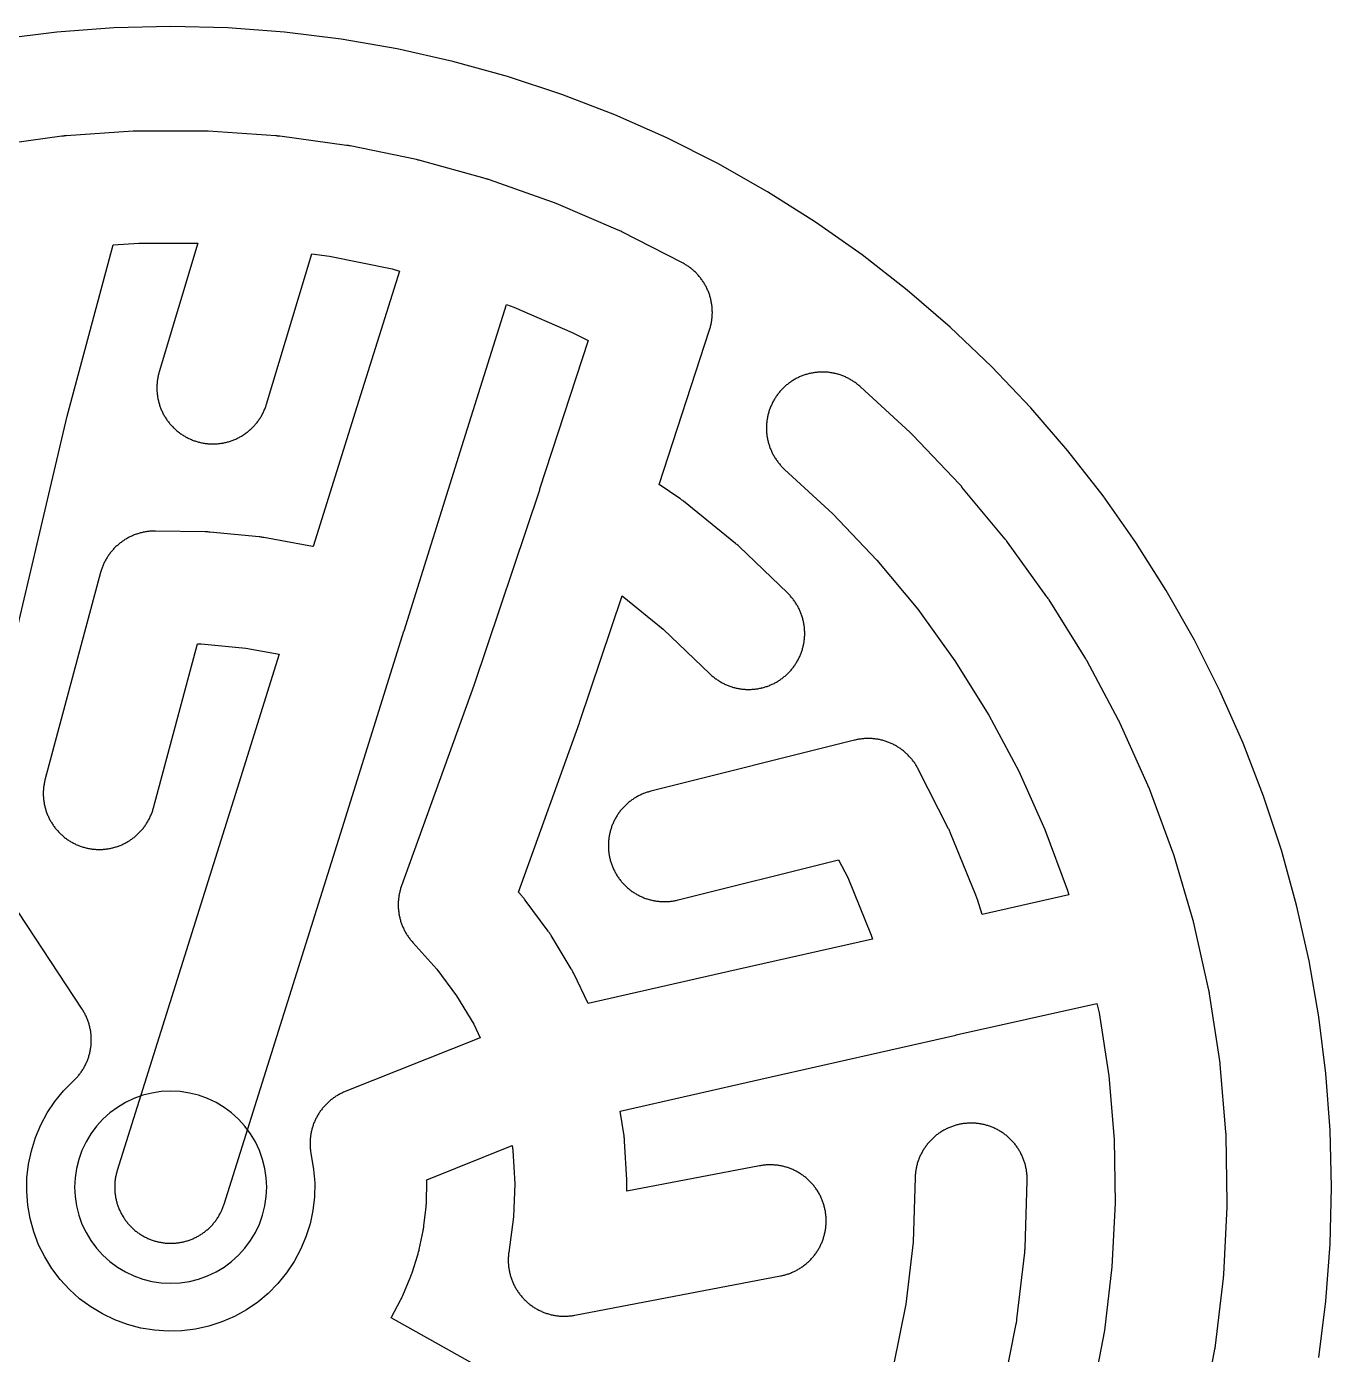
# Model space of a CAD drawing. Header units: millimetres. Extents: x -145 to 145, y -145 to 145.
# Drawn here: x -18 to 145, y -20.9 to 145 of the extents above; entities that cross this region are included whole.
import ezdxf

# ---------------------------------------------------------------- set-up
doc = ezdxf.new("R2010")
doc.units = ezdxf.units.MM
doc.layers.add('BOUNDARY', color=3, linetype='CONTINUOUS')
doc.layers.add('CORRIDORS', color=1, linetype='CONTINUOUS')

msp = doc.modelspace()

# ---------------------------------------------------------------- linework, layer by layer
at = {"layer": 'BOUNDARY'}
msp.add_lwpolyline([(143.431, -21.276), (144.302, -14.212), (144.825, -7.115), (145, 0), (144.825, 7.115), (144.302, 14.212), (143.431, 21.276), (142.214, 28.288), (140.655, 35.232), (138.756, 42.091), (136.524, 48.849), (133.963, 55.489), (131.078, 61.995), (127.879, 68.353), (124.371, 74.545), (120.563, 80.558), (116.465, 86.376), (112.087, 91.987), (107.438, 97.376), (102.53, 102.53), (97.376, 107.438), (91.987, 112.087), (86.376, 116.465), (80.558, 120.563), (74.545, 124.371), (68.353, 127.879), (61.995, 131.078), (55.489, 133.963), (48.849, 136.524), (42.091, 138.756), (35.232, 140.655), (28.288, 142.214), (21.276, 143.431), (14.212, 144.302), (7.115, 144.825), (0, 145), (-7.115, 144.825), (-14.212, 144.302), (-21.276, 143.431)], dxfattribs=at)
msp.add_lwpolyline([(12, 0), (11.942, 1.176), (11.769, 2.341), (11.483, 3.483), (11.087, 4.592), (10.583, 5.657), (9.978, 6.667), (9.276, 7.613), (8.485, 8.485), (7.613, 9.276), (6.667, 9.978), (5.657, 10.583), (4.592, 11.087), (3.483, 11.483), (2.341, 11.769), (1.176, 11.942), (0, 12), (-1.176, 11.942), (-2.341, 11.769), (-3.483, 11.483), (-4.592, 11.087), (-5.657, 10.583), (-6.667, 9.978), (-7.613, 9.276), (-8.485, 8.485), (-9.276, 7.613), (-9.978, 6.667), (-10.583, 5.657), (-11.087, 4.592), (-11.483, 3.483), (-11.769, 2.341), (-11.942, 1.176), (-12, 0), (-11.942, -1.176), (-11.769, -2.341), (-11.483, -3.483), (-11.087, -4.592), (-10.583, -5.657), (-9.978, -6.667), (-9.276, -7.613), (-8.485, -8.485), (-7.613, -9.276), (-6.667, -9.978), (-5.657, -10.583), (-4.592, -11.087), (-3.483, -11.483), (-2.341, -11.769), (-1.176, -11.942), (0, -12), (1.176, -11.942), (2.341, -11.769), (3.483, -11.483), (4.592, -11.087), (5.657, -10.583), (6.667, -9.978), (7.613, -9.276), (8.485, -8.485), (9.276, -7.613), (9.978, -6.667), (10.583, -5.657), (11.087, -4.592), (11.483, -3.483), (11.769, -2.341), (11.942, -1.176)], close=True, dxfattribs=at)
at = {"layer": 'CORRIDORS'}
for points in [[(128.879, -28.52), (130.439, -20.223), (130.46, -20.107), (130.479, -19.99), (130.496, -19.873), (130.511, -19.756), (131.507, -11.371), (131.52, -11.253), (131.531, -11.135), (131.54, -11.017), (131.547, -10.899), (131.974, -2.466), (131.979, -2.348), (131.982, -2.229), (131.983, -2.111), (131.982, -1.993), (131.839, 6.449), (131.836, 6.567), (131.831, 6.685), (131.824, 6.803), (131.815, 6.92), (131.103, 15.333), (131.092, 15.451), (131.079, 15.569), (131.064, 15.686), (131.047, 15.803), (129.768, 24.149), (129.749, 24.266), (129.728, 24.383), (129.706, 24.499), (129.681, 24.614), (127.852, 32.809), (127.839, 32.869), (127.812, 32.985), (127.787, 33.085), (127.768, 33.156), (127.752, 33.214), (127.724, 33.311), (125.334, 41.41), (125.299, 41.523), (125.263, 41.636), (125.225, 41.748), (125.185, 41.859), (122.254, 49.777), (122.212, 49.888), (122.168, 49.998), (122.122, 50.107), (122.075, 50.214), (118.616, 57.917), (118.566, 58.025), (118.515, 58.132), (118.462, 58.237), (118.406, 58.344), (114.433, 65.793), (114.377, 65.897), (114.319, 66), (114.258, 66.102), (114.197, 66.202), (109.73, 73.367), (109.667, 73.467), (109.602, 73.566), (109.535, 73.664), (109.466, 73.76), (104.526, 80.606), (104.456, 80.701), (104.385, 80.796), (104.312, 80.889), (104.237, 80.98), (98.845, 87.478), (98.769, 87.568), (98.691, 87.658), (98.611, 87.745), (98.531, 87.831), (92.712, 93.951), (92.63, 94.036), (92.546, 94.12), (92.461, 94.202), (92.374, 94.283), (86.155, 99.995), (86.067, 100.075), (85.978, 100.153), (85.888, 100.229), (85.796, 100.304), (85.703, 100.377), (85.609, 100.448), (85.513, 100.518), (85.417, 100.587), (85.319, 100.653), (85.22, 100.719), (85.12, 100.782), (85.02, 100.844), (84.918, 100.904), (84.815, 100.962), (84.711, 101.018), (84.606, 101.073), (84.5, 101.126), (84.393, 101.177), (84.286, 101.227), (84.177, 101.274), (84.068, 101.32), (83.958, 101.364), (83.848, 101.406), (83.736, 101.446), (83.624, 101.484), (83.512, 101.52), (83.398, 101.555), (83.285, 101.587), (83.17, 101.618), (83.056, 101.646), (82.94, 101.673), (82.825, 101.698), (82.708, 101.72), (82.592, 101.741), (82.475, 101.76), (82.358, 101.777), (82.241, 101.792), (82.123, 101.805), (82.005, 101.815), (81.887, 101.824), (81.769, 101.831), (81.651, 101.836), (81.533, 101.839), (81.414, 101.84), (81.296, 101.839), (81.178, 101.836), (81.06, 101.831), (80.941, 101.824), (80.823, 101.815), (80.706, 101.803), (80.588, 101.79), (80.471, 101.775), (80.354, 101.758), (80.237, 101.739), (80.12, 101.718), (80.004, 101.695), (79.889, 101.67), (79.773, 101.644), (79.659, 101.615), (79.544, 101.584), (79.431, 101.551), (79.318, 101.517), (79.205, 101.48), (79.093, 101.442), (78.982, 101.402), (78.871, 101.359), (78.761, 101.315), (78.652, 101.27), (78.544, 101.222), (78.437, 101.172), (78.33, 101.121), (78.224, 101.068), (78.119, 101.013), (78.016, 100.956), (77.913, 100.898), (77.811, 100.838), (77.71, 100.776), (77.61, 100.712), (77.511, 100.647), (77.414, 100.58), (77.317, 100.512), (77.222, 100.442), (77.128, 100.37), (77.035, 100.296), (76.944, 100.222), (76.853, 100.145), (76.764, 100.067), (76.677, 99.988), (76.59, 99.907), (76.505, 99.824), (76.422, 99.741), (76.34, 99.656), (76.259, 99.569), (76.18, 99.481), (76.102, 99.392), (76.026, 99.301), (75.951, 99.209), (75.878, 99.116), (75.807, 99.022), (75.737, 98.927), (75.668, 98.83), (75.602, 98.732), (75.537, 98.633), (75.474, 98.533), (75.412, 98.432), (75.352, 98.33), (75.294, 98.227), (75.238, 98.123), (75.183, 98.018), (75.13, 97.912), (75.079, 97.806), (75.03, 97.698), (74.983, 97.59), (74.937, 97.48), (74.893, 97.37), (74.852, 97.26), (74.812, 97.148), (74.773, 97.036), (74.737, 96.924), (74.703, 96.81), (74.671, 96.697), (74.64, 96.582), (74.612, 96.467), (74.585, 96.352), (74.561, 96.236), (74.538, 96.12), (74.517, 96.004), (74.499, 95.887), (74.482, 95.77), (74.467, 95.652), (74.455, 95.535), (74.444, 95.417), (74.435, 95.299), (74.428, 95.181), (74.424, 95.063), (74.421, 94.944), (74.42, 94.826), (74.421, 94.708), (74.424, 94.589), (74.43, 94.471), (74.437, 94.353), (74.446, 94.235), (74.457, 94.117), (74.471, 94), (74.486, 93.882), (74.503, 93.765), (74.522, 93.649), (74.543, 93.532), (74.566, 93.416), (74.591, 93.3), (74.618, 93.185), (74.647, 93.071), (74.678, 92.956), (74.711, 92.843), (74.746, 92.73), (74.782, 92.617), (74.821, 92.505), (74.861, 92.394), (74.904, 92.283), (74.948, 92.174), (74.994, 92.065), (75.042, 91.956), (75.091, 91.849), (75.143, 91.742), (75.196, 91.637), (75.251, 91.532), (75.308, 91.428), (75.366, 91.325), (75.488, 91.123), (75.552, 91.023), (75.618, 90.924), (75.685, 90.827), (75.753, 90.731), (75.823, 90.635), (75.895, 90.541), (75.969, 90.449), (76.044, 90.357), (76.12, 90.267), (76.198, 90.178), (76.278, 90.09), (76.359, 90.004), (76.441, 89.919), (76.525, 89.836), (76.611, 89.754), (76.685, 89.685), (82.728, 84.135), (88.219, 78.359), (93.316, 72.217), (97.974, 65.761), (102.193, 58.994), (105.939, 51.973), (109.207, 44.693), (111.977, 37.209), (112.179, 36.522), (101.356, 34.092), (100.78, 35.933), (100.743, 36.045), (100.705, 36.157), (100.665, 36.269), (100.623, 36.379), (100.581, 36.484), (97.42, 44.239), (97.375, 44.348), (97.327, 44.457), (97.278, 44.564), (97.227, 44.671), (97.177, 44.772), (93.379, 52.235), (93.324, 52.34), (93.268, 52.444), (93.21, 52.547), (93.15, 52.649), (93.088, 52.75), (93.025, 52.85), (92.96, 52.949), (92.894, 53.047), (92.825, 53.144), (92.756, 53.239), (92.684, 53.333), (92.611, 53.427), (92.537, 53.518), (92.46, 53.609), (92.383, 53.698), (92.304, 53.786), (92.223, 53.873), (92.141, 53.958), (92.057, 54.042), (91.973, 54.124), (91.886, 54.205), (91.799, 54.285), (91.71, 54.363), (91.619, 54.439), (91.528, 54.514), (91.435, 54.588), (91.341, 54.659), (91.246, 54.73), (91.149, 54.798), (91.052, 54.865), (90.953, 54.93), (90.853, 54.994), (90.752, 55.056), (90.651, 55.116), (90.548, 55.175), (90.444, 55.231), (90.339, 55.286), (90.233, 55.339), (90.127, 55.391), (90.019, 55.44), (89.911, 55.488), (89.802, 55.534), (89.692, 55.578), (89.582, 55.62), (89.47, 55.661), (89.359, 55.699), (89.246, 55.736), (89.133, 55.77), (89.019, 55.803), (88.905, 55.834), (88.79, 55.863), (88.675, 55.89), (88.559, 55.915), (88.443, 55.938), (88.327, 55.959), (88.21, 55.978), (88.093, 55.995), (87.976, 56.01), (87.858, 56.023), (87.74, 56.034), (87.622, 56.043), (87.504, 56.051), (87.386, 56.056), (87.268, 56.059), (87.149, 56.06), (87.031, 56.059), (86.913, 56.056), (86.795, 56.051), (86.676, 56.045), (86.558, 56.036), (86.441, 56.025), (86.323, 56.012), (86.206, 55.997), (86.088, 55.981), (85.972, 55.962), (85.855, 55.941), (85.739, 55.918), (85.623, 55.894), (85.508, 55.867), (85.439, 55.85), (59.969, 49.47), (59.855, 49.44), (59.741, 49.409), (59.627, 49.375), (59.514, 49.34), (59.402, 49.302), (59.29, 49.263), (59.179, 49.222), (59.069, 49.179), (58.96, 49.134), (58.851, 49.087), (58.743, 49.039), (58.636, 48.988), (58.53, 48.936), (58.425, 48.882), (58.32, 48.826), (58.217, 48.769), (58.114, 48.71), (58.013, 48.649), (57.913, 48.586), (57.813, 48.522), (57.715, 48.456), (57.618, 48.388), (57.522, 48.319), (57.427, 48.248), (57.334, 48.175), (57.242, 48.101), (57.151, 48.026), (57.061, 47.949), (56.973, 47.87), (56.886, 47.79), (56.8, 47.708), (56.716, 47.625), (56.633, 47.541), (56.551, 47.455), (56.471, 47.368), (56.393, 47.279), (56.316, 47.189), (56.24, 47.098), (56.166, 47.006), (56.094, 46.912), (56.023, 46.817), (55.954, 46.721), (55.887, 46.624), (55.821, 46.526), (55.757, 46.426), (55.694, 46.326), (55.634, 46.224), (55.575, 46.122), (55.517, 46.018), (55.462, 45.914), (55.408, 45.808), (55.356, 45.702), (55.306, 45.595), (55.257, 45.487), (55.211, 45.378), (55.166, 45.269), (55.123, 45.158), (55.082, 45.047), (55.043, 44.936), (55.006, 44.823), (54.971, 44.71), (54.938, 44.597), (54.906, 44.483), (54.877, 44.368), (54.849, 44.253), (54.823, 44.138), (54.8, 44.022), (54.778, 43.905), (54.758, 43.789), (54.741, 43.672), (54.725, 43.554), (54.711, 43.437), (54.699, 43.319), (54.689, 43.201), (54.682, 43.083), (54.676, 42.965), (54.672, 42.847), (54.67, 42.728), (54.67, 42.61), (54.673, 42.492), (54.677, 42.374), (54.683, 42.255), (54.691, 42.137), (54.701, 42.019), (54.713, 41.902), (54.728, 41.784), (54.744, 41.667), (54.762, 41.55), (54.782, 41.434), (54.804, 41.317), (54.828, 41.201), (54.854, 41.086), (54.882, 40.971), (54.912, 40.857), (54.943, 40.743), (54.977, 40.629), (55.013, 40.516), (55.05, 40.404), (55.09, 40.293), (55.131, 40.182), (55.174, 40.071), (55.219, 39.962), (55.266, 39.853), (55.315, 39.746), (55.365, 39.639), (55.418, 39.532), (55.472, 39.427), (55.528, 39.323), (55.585, 39.22), (55.645, 39.117), (55.706, 39.016), (55.768, 38.916), (55.833, 38.816), (55.899, 38.718), (55.967, 38.621), (56.036, 38.525), (56.107, 38.431), (56.18, 38.337), (56.254, 38.245), (56.33, 38.154), (56.407, 38.065), (56.486, 37.976), (56.566, 37.889), (56.648, 37.804), (56.731, 37.72), (56.815, 37.637), (56.901, 37.556), (56.989, 37.476), (57.077, 37.397), (57.167, 37.32), (57.258, 37.245), (57.351, 37.171), (57.445, 37.099), (57.54, 37.028), (57.636, 36.959), (57.733, 36.892), (57.831, 36.826), (57.931, 36.762), (58.031, 36.7), (58.133, 36.639), (58.236, 36.58), (58.339, 36.523), (58.444, 36.468), (58.549, 36.414), (58.656, 36.362), (58.763, 36.312), (58.871, 36.264), (58.98, 36.218), (59.089, 36.173), (59.2, 36.13), (59.311, 36.09), (59.422, 36.051), (59.535, 36.014), (59.648, 35.978), (59.761, 35.945), (59.875, 35.914), (59.99, 35.885), (60.105, 35.857), (60.221, 35.832), (60.337, 35.808), (60.453, 35.787), (60.57, 35.767), (60.687, 35.749), (60.804, 35.734), (60.921, 35.72), (61.039, 35.708), (61.157, 35.699), (61.275, 35.691), (61.393, 35.685), (61.512, 35.682), (61.63, 35.68), (61.748, 35.68), (61.867, 35.683), (61.985, 35.687), (62.103, 35.693), (62.221, 35.702), (62.339, 35.712), (62.457, 35.724), (62.574, 35.739), (62.691, 35.755), (62.808, 35.773), (62.925, 35.793), (63.041, 35.816), (63.157, 35.84), (63.272, 35.866), (63.371, 35.89), (83.43, 40.915), (84.57, 38.676), (87.505, 31.474), (87.651, 31.006), (70.649, 27.168), (70.637, 27.165), (52.134, 22.954), (50.349, 26.697), (50.298, 26.803), (50.244, 26.909), (50.189, 27.013), (50.131, 27.117), (50.073, 27.22), (50.029, 27.292), (47.538, 31.433), (47.477, 31.534), (47.413, 31.634), (47.348, 31.733), (47.281, 31.83), (47.212, 31.927), (47.161, 31.997), (44.281, 35.877), (44.209, 35.972), (44.137, 36.065), (44.062, 36.157), (43.986, 36.247), (43.909, 36.337), (43.853, 36.399), (43.43, 36.867), (51.055, 58.016), (51.106, 58.163), (56.386, 73.894), (61.528, 69.729), (67.354, 64.139), (67.44, 64.058), (67.527, 63.978), (67.616, 63.9), (67.706, 63.823), (67.797, 63.748), (67.89, 63.674), (67.984, 63.602), (68.079, 63.532), (68.175, 63.463), (68.272, 63.396), (68.371, 63.33), (68.471, 63.266), (68.571, 63.204), (68.673, 63.144), (68.776, 63.085), (68.879, 63.028), (68.984, 62.973), (69.089, 62.919), (69.196, 62.867), (69.303, 62.818), (69.411, 62.769), (69.52, 62.723), (69.63, 62.679), (69.74, 62.636), (69.852, 62.596), (69.963, 62.557), (70.076, 62.52), (70.189, 62.485), (70.302, 62.452), (70.417, 62.421), (70.531, 62.392), (70.646, 62.365), (70.762, 62.339), (70.878, 62.316), (70.994, 62.295), (71.111, 62.275), (71.228, 62.258), (71.345, 62.242), (71.463, 62.229), (71.581, 62.217), (71.699, 62.208), (71.817, 62.201), (71.935, 62.195), (72.053, 62.192), (72.171, 62.19), (72.29, 62.191), (72.408, 62.193), (72.526, 62.198), (72.644, 62.204), (72.762, 62.213), (72.88, 62.223), (72.998, 62.236), (73.115, 62.25), (73.233, 62.267), (73.349, 62.285), (73.466, 62.305), (73.582, 62.328), (73.698, 62.352), (73.813, 62.378), (73.928, 62.407), (74.043, 62.437), (74.157, 62.469), (74.27, 62.503), (74.383, 62.539), (74.495, 62.577), (74.606, 62.617), (74.717, 62.658), (74.827, 62.702), (74.936, 62.747), (75.045, 62.794), (75.152, 62.843), (75.259, 62.894), (75.365, 62.947), (75.47, 63.001), (75.575, 63.057), (75.678, 63.115), (75.78, 63.175), (75.881, 63.236), (75.981, 63.299), (76.08, 63.364), (76.178, 63.43), (76.275, 63.498), (76.371, 63.568), (76.465, 63.639), (76.558, 63.712), (76.65, 63.787), (76.741, 63.863), (76.83, 63.94), (76.918, 64.019), (77.005, 64.1), (77.09, 64.182), (77.174, 64.265), (77.257, 64.35), (77.338, 64.436), (77.418, 64.523), (77.496, 64.612), (77.572, 64.702), (77.647, 64.794), (77.721, 64.887), (77.793, 64.981), (77.863, 65.076), (77.932, 65.172), (77.999, 65.269), (78.064, 65.368), (78.128, 65.468), (78.19, 65.568), (78.251, 65.67), (78.309, 65.773), (78.366, 65.877), (78.421, 65.981), (78.475, 66.087), (78.526, 66.193), (78.576, 66.301), (78.624, 66.409), (78.67, 66.518), (78.714, 66.628), (78.757, 66.738), (78.797, 66.849), (78.836, 66.961), (78.872, 67.074), (78.907, 67.187), (78.94, 67.3), (78.971, 67.415), (79, 67.529), (79.027, 67.645), (79.052, 67.76), (79.076, 67.876), (79.097, 67.993), (79.116, 68.109), (79.133, 68.226), (79.149, 68.344), (79.162, 68.461), (79.173, 68.579), (79.183, 68.697), (79.19, 68.815), (79.195, 68.933), (79.199, 69.052), (79.2, 69.17), (79.199, 69.288), (79.197, 69.406), (79.192, 69.525), (79.185, 69.643), (79.177, 69.761), (79.166, 69.879), (79.153, 69.996), (79.139, 70.114), (79.122, 70.231), (79.104, 70.348), (79.083, 70.464), (79.061, 70.58), (79.036, 70.696), (79.01, 70.812), (78.981, 70.926), (78.951, 71.041), (78.919, 71.155), (78.884, 71.268), (78.848, 71.381), (78.81, 71.493), (78.771, 71.604), (78.729, 71.715), (78.685, 71.825), (78.64, 71.934), (78.592, 72.042), (78.543, 72.15), (78.492, 72.257), (78.44, 72.363), (78.385, 72.468), (78.329, 72.572), (78.271, 72.675), (78.211, 72.777), (78.15, 72.878), (78.086, 72.978), (78.022, 73.077), (77.955, 73.175), (77.887, 73.272), (77.817, 73.367), (77.746, 73.462), (77.673, 73.555), (77.598, 73.647), (77.522, 73.737), (77.444, 73.826), (77.365, 73.914), (77.285, 74.001), (77.203, 74.086), (77.119, 74.17), (77.046, 74.241), (71.002, 80.04), (70.916, 80.121), (70.829, 80.201), (70.74, 80.279), (70.65, 80.356), (70.562, 80.429), (64.053, 85.701), (63.96, 85.774), (63.866, 85.846), (63.771, 85.917), (63.675, 85.986), (63.582, 86.05), (61.007, 87.8), (67.314, 107.117), (67.35, 107.23), (67.384, 107.344), (67.416, 107.458), (67.446, 107.572), (67.474, 107.687), (67.5, 107.802), (67.524, 107.918), (67.546, 108.034), (67.567, 108.151), (67.585, 108.268), (67.601, 108.385), (67.616, 108.503), (67.628, 108.62), (67.638, 108.738), (67.647, 108.856), (67.653, 108.974), (67.657, 109.093), (67.66, 109.211), (67.66, 109.329), (67.658, 109.447), (67.655, 109.566), (67.649, 109.684), (67.641, 109.802), (67.632, 109.92), (67.62, 110.038), (67.606, 110.155), (67.591, 110.272), (67.573, 110.389), (67.554, 110.506), (67.532, 110.622), (67.509, 110.738), (67.483, 110.854), (67.456, 110.969), (67.426, 111.084), (67.395, 111.198), (67.362, 111.311), (67.327, 111.424), (67.29, 111.537), (67.251, 111.648), (67.21, 111.76), (67.167, 111.87), (67.123, 111.98), (67.076, 112.088), (67.028, 112.196), (66.978, 112.304), (66.926, 112.41), (66.873, 112.515), (66.817, 112.62), (66.76, 112.724), (66.701, 112.826), (66.64, 112.928), (66.578, 113.028), (66.514, 113.128), (66.448, 113.226), (66.381, 113.324), (66.312, 113.42), (66.241, 113.515), (66.169, 113.608), (66.095, 113.701), (66.02, 113.792), (65.943, 113.882), (65.865, 113.971), (65.785, 114.058), (65.704, 114.144), (65.621, 114.229), (65.537, 114.312), (65.451, 114.393), (65.364, 114.474), (65.276, 114.552), (65.186, 114.63), (65.095, 114.705), (65.003, 114.78), (64.91, 114.852), (64.815, 114.923), (64.719, 114.993), (64.622, 115.061), (64.524, 115.127), (64.425, 115.191), (64.325, 115.254), (64.224, 115.315), (64.121, 115.374), (64.018, 115.432), (63.914, 115.488), (63.85, 115.521), (56.334, 119.369), (56.228, 119.422), (56.122, 119.473), (56.014, 119.523), (55.906, 119.57), (48.148, 122.902), (48.039, 122.948), (47.929, 122.992), (47.819, 123.034), (47.707, 123.074), (39.809, 125.85), (39.731, 125.878), (39.631, 125.912), (39.613, 125.918), (39.552, 125.937), (39.517, 125.949), (39.414, 125.98), (39.387, 125.988), (39.366, 125.994), (39.29, 126.016), (39.284, 126.018), (39.279, 126.019), (39.262, 126.023), (31.153, 128.27), (31.039, 128.301), (30.924, 128.329), (30.809, 128.356), (30.693, 128.381), (22.424, 130.08), (22.308, 130.103), (22.191, 130.123), (22.074, 130.142), (21.958, 130.159), (13.622, 131.292), (13.504, 131.308), (13.342, 131.326), (13.317, 131.328), (13.269, 131.333), (13.151, 131.342), (13.125, 131.344), (13.122, 131.344), (4.695, 131.914), (4.577, 131.921), (4.459, 131.926), (4.341, 131.929), (4.223, 131.93), (-4.223, 131.93), (-4.341, 131.929), (-4.46, 131.926), (-4.578, 131.921), (-4.695, 131.914), (-13.05, 131.349), (-13.067, 131.348), (-13.102, 131.345), (-13.122, 131.344), (-13.121, 131.344), (-13.139, 131.343), (-13.257, 131.334), (-13.32, 131.328), (-13.358, 131.324), (-13.476, 131.311), (-13.499, 131.308), (-13.593, 131.296), (-21.958, 130.159)], [(-19.425, 68.662), (-12.943, 96.311), (-7.188, 117.713), (-3.988, 117.93), (3.402, 117.93), (-1.433, 101.879), (-1.466, 101.765), (-1.497, 101.651), (-1.526, 101.537), (-1.554, 101.422), (-1.579, 101.306), (-1.602, 101.19), (-1.624, 101.074), (-1.644, 100.957), (-1.661, 100.84), (-1.677, 100.723), (-1.69, 100.605), (-1.702, 100.487), (-1.711, 100.369), (-1.719, 100.251), (-1.725, 100.133), (-1.728, 100.015), (-1.73, 99.897), (-1.73, 99.778), (-1.727, 99.66), (-1.723, 99.542), (-1.716, 99.424), (-1.708, 99.306), (-1.698, 99.188), (-1.685, 99.07), (-1.671, 98.953), (-1.655, 98.835), (-1.636, 98.718), (-1.616, 98.602), (-1.594, 98.486), (-1.57, 98.37), (-1.543, 98.254), (-1.515, 98.14), (-1.485, 98.025), (-1.453, 97.911), (-1.419, 97.798), (-1.384, 97.685), (-1.346, 97.573), (-1.306, 97.461), (-1.265, 97.351), (-1.221, 97.241), (-1.176, 97.131), (-1.129, 97.023), (-1.08, 96.915), (-1.03, 96.808), (-0.977, 96.702), (-0.923, 96.597), (-0.867, 96.493), (-0.809, 96.389), (-0.749, 96.287), (-0.688, 96.186), (-0.625, 96.086), (-0.561, 95.987), (-0.494, 95.889), (-0.426, 95.792), (-0.357, 95.696), (-0.286, 95.601), (-0.213, 95.508), (-0.139, 95.416), (-0.063, 95.325), (0.015, 95.236), (0.094, 95.148), (0.174, 95.061), (0.256, 94.975), (0.339, 94.891), (0.424, 94.809), (0.51, 94.728), (0.597, 94.648), (0.686, 94.57), (0.776, 94.493), (0.868, 94.418), (0.96, 94.344), (1.054, 94.272), (1.149, 94.202), (1.245, 94.133), (1.343, 94.065), (1.441, 94), (1.541, 93.936), (1.641, 93.874), (1.743, 93.813), (1.846, 93.755), (1.95, 93.698), (2.054, 93.642), (2.16, 93.589), (2.266, 93.537), (2.373, 93.487), (2.482, 93.439), (2.591, 93.393), (2.7, 93.349), (2.811, 93.306), (2.922, 93.266), (3.034, 93.227), (3.146, 93.19), (3.259, 93.155), (3.373, 93.122), (3.487, 93.091), (3.601, 93.062), (3.717, 93.035), (3.832, 93.009), (3.948, 92.986), (4.065, 92.965), (4.181, 92.945), (4.298, 92.928), (4.416, 92.912), (4.533, 92.899), (4.651, 92.887), (4.769, 92.878), (4.887, 92.87), (5.005, 92.865), (5.123, 92.862), (5.242, 92.86), (5.36, 92.861), (5.478, 92.863), (5.597, 92.868), (5.715, 92.874), (5.833, 92.883), (5.951, 92.893), (6.068, 92.906), (6.186, 92.92), (6.303, 92.937), (6.42, 92.955), (6.536, 92.975), (6.652, 92.998), (6.768, 93.022), (6.884, 93.049), (6.999, 93.077), (7.113, 93.107), (7.227, 93.139), (7.34, 93.173), (7.453, 93.209), (7.565, 93.247), (7.676, 93.287), (7.787, 93.328), (7.897, 93.372), (8.007, 93.417), (8.115, 93.464), (8.223, 93.513), (8.33, 93.564), (8.436, 93.617), (8.541, 93.671), (8.645, 93.727), (8.748, 93.785), (8.85, 93.845), (8.951, 93.906), (9.051, 93.969), (9.15, 94.034), (9.248, 94.1), (9.345, 94.168), (9.441, 94.238), (9.535, 94.309), (9.628, 94.382), (9.72, 94.457), (9.811, 94.533), (9.9, 94.61), (9.988, 94.689), (10.075, 94.77), (10.161, 94.852), (10.245, 94.935), (10.327, 95.02), (10.408, 95.106), (10.488, 95.194), (10.566, 95.282), (10.718, 95.464), (10.791, 95.557), (10.863, 95.651), (10.933, 95.746), (11.002, 95.842), (11.069, 95.94), (11.135, 96.038), (11.198, 96.138), (11.26, 96.239), (11.321, 96.34), (11.379, 96.443), (11.436, 96.547), (11.491, 96.652), (11.545, 96.757), (11.596, 96.864), (11.646, 96.971), (11.694, 97.079), (11.74, 97.188), (11.784, 97.298), (11.827, 97.408), (11.867, 97.52), (11.906, 97.632), (11.943, 97.744), (11.973, 97.841), (17.629, 116.619), (19.831, 116.32), (27.645, 114.714), (28.576, 114.456), (23.261, 97.504), (17.778, 80.044), (17.716, 80.056), (11.618, 81.165), (11.502, 81.185), (11.385, 81.203), (11.268, 81.22), (11.15, 81.234), (11.046, 81.245), (4.877, 81.847), (4.759, 81.857), (4.641, 81.866), (4.523, 81.872), (4.405, 81.877), (4.299, 81.879), (-1.898, 81.969), (-2.017, 81.97), (-2.135, 81.969), (-2.253, 81.965), (-2.371, 81.96), (-2.49, 81.953), (-2.608, 81.944), (-2.725, 81.932), (-2.843, 81.919), (-2.96, 81.904), (-3.077, 81.887), (-3.194, 81.867), (-3.31, 81.846), (-3.426, 81.823), (-3.542, 81.798), (-3.657, 81.771), (-3.772, 81.742), (-3.886, 81.711), (-4, 81.678), (-4.113, 81.643), (-4.225, 81.607), (-4.337, 81.568), (-4.449, 81.528), (-4.559, 81.485), (-4.669, 81.441), (-4.778, 81.395), (-4.886, 81.347), (-4.993, 81.298), (-5.1, 81.246), (-5.206, 81.193), (-5.31, 81.138), (-5.414, 81.081), (-5.517, 81.022), (-5.619, 80.962), (-5.719, 80.9), (-5.819, 80.836), (-5.918, 80.771), (-6.015, 80.704), (-6.112, 80.635), (-6.207, 80.565), (-6.301, 80.493), (-6.393, 80.42), (-6.485, 80.345), (-6.575, 80.268), (-6.664, 80.19), (-6.752, 80.11), (-6.838, 80.029), (-6.923, 79.947), (-7.006, 79.863), (-7.088, 79.778), (-7.169, 79.691), (-7.248, 79.603), (-7.325, 79.513), (-7.401, 79.423), (-7.476, 79.331), (-7.549, 79.238), (-7.62, 79.143), (-7.69, 79.048), (-7.758, 78.951), (-7.824, 78.853), (-7.889, 78.754), (-7.952, 78.654), (-8.014, 78.553), (-8.073, 78.451), (-8.131, 78.348), (-8.187, 78.243), (-8.242, 78.138), (-8.295, 78.032), (-8.345, 77.926), (-8.394, 77.818), (-8.442, 77.709), (-8.487, 77.6), (-8.531, 77.49), (-8.572, 77.379), (-8.612, 77.268), (-8.65, 77.156), (-8.686, 77.043), (-8.72, 76.93), (-8.76, 76.785), (-15.68, 51.015), (-15.71, 50.901), (-15.738, 50.786), (-15.764, 50.67), (-15.788, 50.554), (-15.81, 50.438), (-15.83, 50.322), (-15.848, 50.205), (-15.864, 50.087), (-15.878, 49.97), (-15.89, 49.852), (-15.9, 49.734), (-15.908, 49.616), (-15.914, 49.498), (-15.918, 49.38), (-15.92, 49.262), (-15.92, 49.143), (-15.918, 49.025), (-15.914, 48.907), (-15.908, 48.789), (-15.9, 48.67), (-15.89, 48.553), (-15.878, 48.435), (-15.864, 48.317), (-15.848, 48.2), (-15.83, 48.083), (-15.81, 47.966), (-15.789, 47.85), (-15.765, 47.734), (-15.739, 47.619), (-15.711, 47.504), (-15.682, 47.389), (-15.65, 47.275), (-15.617, 47.162), (-15.581, 47.049), (-15.544, 46.937), (-15.505, 46.825), (-15.464, 46.714), (-15.421, 46.604), (-15.376, 46.494), (-15.329, 46.385), (-15.281, 46.278), (-15.23, 46.17), (-15.178, 46.064), (-15.124, 45.959), (-15.069, 45.854), (-15.011, 45.751), (-14.952, 45.649), (-14.891, 45.547), (-14.829, 45.447), (-14.764, 45.347), (-14.698, 45.249), (-14.631, 45.152), (-14.562, 45.056), (-14.491, 44.961), (-14.418, 44.868), (-14.344, 44.775), (-14.269, 44.684), (-14.192, 44.595), (-14.113, 44.506), (-14.033, 44.419), (-13.951, 44.333), (-13.868, 44.249), (-13.784, 44.166), (-13.698, 44.085), (-13.611, 44.005), (-13.523, 43.926), (-13.433, 43.849), (-13.342, 43.773), (-13.249, 43.699), (-13.156, 43.627), (-13.061, 43.556), (-12.965, 43.487), (-12.868, 43.42), (-12.77, 43.354), (-12.67, 43.289), (-12.57, 43.227), (-12.468, 43.166), (-12.366, 43.107), (-12.262, 43.05), (-12.158, 42.994), (-12.053, 42.94), (-11.946, 42.888), (-11.839, 42.838), (-11.731, 42.789), (-11.623, 42.743), (-11.513, 42.698), (-11.403, 42.655), (-11.292, 42.614), (-11.18, 42.575), (-11.068, 42.538), (-10.955, 42.502), (-10.841, 42.469), (-10.727, 42.437), (-10.613, 42.408), (-10.498, 42.38), (-10.382, 42.354), (-10.266, 42.331), (-10.15, 42.309), (-10.033, 42.289), (-9.916, 42.271), (-9.799, 42.255), (-9.682, 42.242), (-9.564, 42.23), (-9.446, 42.22), (-9.328, 42.212), (-9.21, 42.206), (-9.091, 42.202), (-8.973, 42.2), (-8.855, 42.2), (-8.737, 42.202), (-8.618, 42.207), (-8.5, 42.213), (-8.382, 42.221), (-8.264, 42.231), (-8.147, 42.243), (-8.029, 42.257), (-7.912, 42.273), (-7.795, 42.291), (-7.678, 42.311), (-7.562, 42.333), (-7.446, 42.357), (-7.331, 42.383), (-7.216, 42.411), (-7.101, 42.44), (-6.987, 42.472), (-6.874, 42.506), (-6.761, 42.541), (-6.649, 42.579), (-6.537, 42.618), (-6.426, 42.659), (-6.316, 42.702), (-6.206, 42.747), (-6.098, 42.794), (-5.99, 42.843), (-5.883, 42.893), (-5.777, 42.945), (-5.671, 42.999), (-5.567, 43.055), (-5.464, 43.113), (-5.361, 43.172), (-5.26, 43.233), (-5.16, 43.296), (-5.06, 43.36), (-4.962, 43.426), (-4.865, 43.494), (-4.769, 43.563), (-4.675, 43.634), (-4.581, 43.707), (-4.489, 43.781), (-4.398, 43.857), (-4.308, 43.934), (-4.22, 44.013), (-4.133, 44.093), (-4.047, 44.174), (-3.963, 44.257), (-3.88, 44.342), (-3.799, 44.428), (-3.719, 44.515), (-3.64, 44.604), (-3.564, 44.694), (-3.488, 44.785), (-3.414, 44.877), (-3.342, 44.971), (-3.271, 45.066), (-3.202, 45.162), (-3.135, 45.259), (-3.069, 45.357), (-3.005, 45.457), (-2.942, 45.557), (-2.882, 45.659), (-2.823, 45.761), (-2.766, 45.865), (-2.71, 45.969), (-2.656, 46.075), (-2.604, 46.181), (-2.554, 46.288), (-2.506, 46.396), (-2.459, 46.505), (-2.415, 46.615), (-2.372, 46.725), (-2.331, 46.836), (-2.292, 46.948), (-2.255, 47.06), (-2.22, 47.173), (-2.187, 47.287), (-2.16, 47.385), (3.347, 67.892), (3.801, 67.885), (9.401, 67.339), (13.553, 66.584), (8.292, 49.807), (8.291, 49.807), (0.801, 25.947), (0.801, 25.945), (-6.679, 2.095), (-6.714, 1.982), (-6.746, 1.868), (-6.777, 1.754), (-6.805, 1.639), (-6.832, 1.523), (-6.857, 1.408), (-6.88, 1.292), (-6.901, 1.175), (-6.92, 1.058), (-6.936, 0.941), (-6.951, 0.824), (-6.964, 0.706), (-6.975, 0.588), (-6.984, 0.471), (-6.991, 0.352), (-6.996, 0.234), (-6.999, 0.116), (-7, -0.002), (-6.999, -0.121), (-6.996, -0.239), (-6.991, -0.357), (-6.984, -0.475), (-6.975, -0.593), (-6.964, -0.711), (-6.951, -0.829), (-6.936, -0.946), (-6.919, -1.063), (-6.9, -1.18), (-6.879, -1.296), (-6.856, -1.413), (-6.831, -1.528), (-6.804, -1.643), (-6.776, -1.758), (-6.745, -1.872), (-6.712, -1.986), (-6.678, -2.099), (-6.641, -2.212), (-6.603, -2.324), (-6.563, -2.435), (-6.521, -2.546), (-6.477, -2.656), (-6.431, -2.765), (-6.383, -2.873), (-6.334, -2.98), (-6.282, -3.087), (-6.229, -3.193), (-6.175, -3.298), (-6.118, -3.402), (-6.06, -3.505), (-5.938, -3.707), (-5.874, -3.807), (-5.809, -3.906), (-5.742, -4.004), (-5.674, -4.1), (-5.604, -4.195), (-5.532, -4.289), (-5.459, -4.382), (-5.384, -4.474), (-5.307, -4.564), (-5.229, -4.653), (-5.15, -4.741), (-5.069, -4.827), (-4.987, -4.912), (-4.903, -4.996), (-4.818, -5.078), (-4.731, -5.159), (-4.643, -5.238), (-4.554, -5.316), (-4.464, -5.392), (-4.372, -5.467), (-4.279, -5.54), (-4.185, -5.611), (-4.089, -5.681), (-3.993, -5.75), (-3.895, -5.816), (-3.796, -5.881), (-3.696, -5.945), (-3.595, -6.006), (-3.493, -6.066), (-3.39, -6.124), (-3.286, -6.181), (-3.181, -6.235), (-3.075, -6.288), (-2.969, -6.339), (-2.861, -6.389), (-2.753, -6.436), (-2.643, -6.482), (-2.533, -6.525), (-2.423, -6.567), (-2.311, -6.607), (-2.199, -6.645), (-2.087, -6.682), (-1.974, -6.716), (-1.86, -6.748), (-1.745, -6.779), (-1.631, -6.807), (-1.515, -6.834), (-1.4, -6.859), (-1.283, -6.881), (-1.167, -6.902), (-1.05, -6.921), (-0.933, -6.938), (-0.816, -6.952), (-0.698, -6.965), (-0.58, -6.976), (-0.462, -6.985), (-0.344, -6.992), (-0.226, -6.996), (-0.108, -6.999), (0.011, -7), (0.129, -6.999), (0.247, -6.996), (0.366, -6.99), (0.484, -6.983), (0.602, -6.974), (0.719, -6.963), (0.837, -6.95), (0.954, -6.935), (1.071, -6.918), (1.188, -6.898), (1.305, -6.877), (1.421, -6.854), (1.536, -6.829), (1.652, -6.802), (1.766, -6.773), (1.881, -6.743), (1.994, -6.71), (2.107, -6.675), (2.22, -6.639), (2.332, -6.6), (2.443, -6.56), (2.554, -6.518), (2.663, -6.474), (2.772, -6.428), (2.881, -6.38), (2.988, -6.33), (3.095, -6.279), (3.2, -6.226), (3.305, -6.171), (3.409, -6.114), (3.512, -6.055), (3.614, -5.995), (3.714, -5.933), (3.814, -5.87), (3.913, -5.804), (4.01, -5.737), (4.107, -5.669), (4.202, -5.598), (4.296, -5.527), (4.389, -5.453), (4.48, -5.378), (4.571, -5.302), (4.66, -5.224), (4.747, -5.144), (4.834, -5.063), (4.918, -4.981), (5.002, -4.897), (5.084, -4.812), (5.165, -4.725), (5.244, -4.637), (5.321, -4.548), (5.397, -4.457), (5.472, -4.365), (5.545, -4.272), (5.616, -4.178), (5.686, -4.083), (5.754, -3.986), (5.821, -3.888), (5.886, -3.789), (5.949, -3.689), (6.011, -3.588), (6.07, -3.486), (6.128, -3.383), (6.185, -3.279), (6.239, -3.174), (6.292, -3.068), (6.343, -2.961), (6.392, -2.853), (6.439, -2.745), (6.485, -2.636), (6.528, -2.526), (6.57, -2.415), (6.61, -2.304), (6.648, -2.191), (6.679, -2.095), (14.158, 21.753), (14.159, 21.753), (21.649, 45.613), (21.649, 45.615), (29.129, 69.465), (29.148, 69.527), (36.618, 93.313), (36.619, 93.316), (41.932, 110.264), (42.842, 109.944), (50.162, 106.8), (52.151, 105.782), (46.084, 87.198), (46.05, 87.095), (37.861, 62.697), (28.835, 37.664), (28.796, 37.553), (28.758, 37.44), (28.723, 37.327), (28.69, 37.214), (28.658, 37.1), (28.628, 36.985), (28.601, 36.87), (28.575, 36.755), (28.551, 36.639), (28.529, 36.523), (28.51, 36.406), (28.492, 36.289), (28.476, 36.172), (28.462, 36.054), (28.45, 35.937), (28.44, 35.819), (28.432, 35.701), (28.426, 35.582), (28.422, 35.464), (28.42, 35.346), (28.42, 35.228), (28.422, 35.109), (28.426, 34.991), (28.432, 34.873), (28.44, 34.755), (28.451, 34.637), (28.463, 34.519), (28.477, 34.402), (28.493, 34.284), (28.511, 34.168), (28.531, 34.051), (28.552, 33.935), (28.576, 33.819), (28.602, 33.703), (28.63, 33.588), (28.66, 33.474), (28.691, 33.36), (28.725, 33.246), (28.76, 33.133), (28.798, 33.021), (28.837, 32.91), (28.878, 32.799), (28.921, 32.688), (28.966, 32.579), (29.013, 32.47), (29.062, 32.362), (29.112, 32.255), (29.164, 32.149), (29.218, 32.044), (29.274, 31.94), (29.331, 31.836), (29.391, 31.734), (29.452, 31.632), (29.514, 31.532), (29.579, 31.433), (29.645, 31.334), (29.712, 31.237), (29.782, 31.142), (29.853, 31.047), (29.925, 30.953), (29.999, 30.861), (30.075, 30.77), (30.152, 30.68), (30.227, 30.596), (33.24, 27.262), (35.72, 23.921), (37.858, 20.367), (38.661, 18.684), (21.804, 11.951), (21.694, 11.906), (21.585, 11.859), (21.477, 11.811), (21.37, 11.76), (21.264, 11.708), (21.159, 11.654), (21.054, 11.599), (20.951, 11.541), (20.848, 11.482), (20.747, 11.421), (20.647, 11.359), (20.547, 11.294), (20.449, 11.228), (20.352, 11.161), (20.256, 11.092), (20.161, 11.021), (20.068, 10.948), (19.975, 10.874), (19.884, 10.799), (19.795, 10.722), (19.706, 10.643), (19.619, 10.563), (19.533, 10.481), (19.449, 10.398), (19.366, 10.314), (19.285, 10.228), (19.204, 10.141), (19.126, 10.053), (19.049, 9.963), (18.973, 9.872), (18.899, 9.779), (18.827, 9.686), (18.756, 9.591), (18.687, 9.495), (18.619, 9.398), (18.554, 9.3), (18.489, 9.2), (18.427, 9.1), (18.366, 8.998), (18.307, 8.896), (18.249, 8.792), (18.194, 8.688), (18.14, 8.583), (18.088, 8.476), (18.038, 8.369), (17.989, 8.261), (17.943, 8.152), (17.898, 8.043), (17.855, 7.933), (17.814, 7.822), (17.775, 7.71), (17.738, 7.598), (17.702, 7.485), (17.669, 7.371), (17.637, 7.257), (17.608, 7.143), (17.58, 7.028), (17.554, 6.912), (17.531, 6.796), (17.509, 6.68), (17.489, 6.563), (17.471, 6.446), (17.455, 6.329), (17.442, 6.212), (17.43, 6.094), (17.42, 5.976), (17.412, 5.858), (17.406, 5.74), (17.402, 5.621), (17.4, 5.503), (17.4, 5.385), (17.402, 5.266), (17.407, 5.148), (17.413, 5.03), (17.421, 4.912), (17.431, 4.794), (17.443, 4.676), (17.457, 4.559), (17.473, 4.442), (17.491, 4.325), (17.504, 4.25), (17.855, 2.231), (17.986, 0.531), (17.955, -1.189), (17.762, -2.888), (17.407, -4.564), (16.895, -6.194), (16.228, -7.778), (15.416, -9.284), (14.468, -10.702), (13.378, -12.036), (12.173, -13.254), (10.869, -14.342), (9.448, -15.315), (7.952, -16.142), (6.391, -16.819), (4.749, -17.354), (3.084, -17.725), (1.383, -17.938), (-0.32, -17.987), (-2.041, -17.873), (-3.72, -17.599), (-5.385, -17.162), (-6.991, -16.573), (-8.54, -15.832), (-9.996, -14.957), (-11.381, -13.932), (-12.648, -12.793), (-13.811, -11.529), (-14.841, -10.17), (-15.741, -8.713), (-16.5, -7.174), (-17.109, -5.568), (-17.561, -3.921), (-17.855, -2.236), (-17.986, -0.537), (-17.955, 1.188), (-17.762, 2.888), (-17.408, 4.559), (-16.895, 6.194), (-16.228, 7.778), (-15.416, 9.284), (-14.469, 10.701), (-13.382, 12.032), (-11.942, 13.488), (-11.86, 13.573), (-11.779, 13.659), (-11.699, 13.747), (-11.621, 13.836), (-11.545, 13.926), (-11.47, 14.018), (-11.396, 14.11), (-11.324, 14.204), (-11.254, 14.299), (-11.185, 14.396), (-11.118, 14.493), (-11.053, 14.592), (-10.989, 14.692), (-10.927, 14.792), (-10.867, 14.894), (-10.808, 14.997), (-10.752, 15.101), (-10.697, 15.206), (-10.643, 15.311), (-10.592, 15.418), (-10.542, 15.525), (-10.494, 15.633), (-10.448, 15.742), (-10.404, 15.852), (-10.362, 15.963), (-10.321, 16.074), (-10.283, 16.186), (-10.246, 16.298), (-10.211, 16.411), (-10.179, 16.525), (-10.148, 16.639), (-10.119, 16.754), (-10.092, 16.869), (-10.067, 16.985), (-10.044, 17.101), (-10.022, 17.217), (-10.003, 17.334), (-9.986, 17.451), (-9.971, 17.568), (-9.958, 17.686), (-9.946, 17.804), (-9.937, 17.922), (-9.93, 18.04), (-9.925, 18.158), (-9.921, 18.276), (-9.92, 18.395), (-9.921, 18.513), (-9.923, 18.631), (-9.928, 18.749), (-9.935, 18.868), (-9.944, 18.986), (-9.954, 19.103), (-9.967, 19.221), (-9.982, 19.338), (-9.999, 19.456), (-10.017, 19.572), (-10.038, 19.689), (-10.06, 19.805), (-10.085, 19.921), (-10.111, 20.036), (-10.14, 20.151), (-10.17, 20.265), (-10.203, 20.379), (-10.237, 20.492), (-10.273, 20.605), (-10.311, 20.717), (-10.351, 20.828), (-10.393, 20.939), (-10.437, 21.049), (-10.482, 21.158), (-10.529, 21.267), (-10.579, 21.374), (-10.63, 21.481), (-10.682, 21.587), (-10.737, 21.692), (-10.793, 21.796), (-10.851, 21.899), (-10.911, 22.001), (-10.973, 22.102), (-11.036, 22.202), (-11.074, 22.261), (-24.914, 43.271)], [(42.713, -24.799), (27.528, -16.318), (27.547, -16.284), (27.583, -16.218), (28.712, -14.123), (28.767, -14.018), (28.821, -13.913), (28.873, -13.806), (28.922, -13.699), (28.97, -13.591), (29.001, -13.52), (29.925, -11.327), (29.97, -11.218), (30.013, -11.107), (30.054, -10.997), (30.094, -10.885), (30.131, -10.773), (30.153, -10.704), (30.865, -8.434), (30.9, -8.321), (30.932, -8.207), (30.963, -8.093), (30.991, -7.978), (31.018, -7.863), (31.034, -7.789), (31.527, -5.461), (31.551, -5.345), (31.572, -5.229), (31.592, -5.112), (31.609, -4.995), (31.625, -4.878), (31.634, -4.802), (31.903, -2.437), (31.916, -2.319), (31.926, -2.202), (31.934, -2.084), (31.941, -1.965), (31.945, -1.847), (31.947, -1.773), (31.99, 0.606), (31.991, 0.725), (31.99, 0.843), (31.987, 0.943), (42.646, 5.2), (42.743, 4.579), (42.985, 0.432), (42.827, -3.715), (42.223, -8.17), (42.209, -8.287), (42.196, -8.405), (42.185, -8.522), (42.176, -8.64), (42.169, -8.758), (42.164, -8.877), (42.161, -8.995), (42.16, -9.113), (42.161, -9.232), (42.164, -9.35), (42.169, -9.468), (42.176, -9.586), (42.185, -9.704), (42.196, -9.822), (42.209, -9.94), (42.224, -10.057), (42.241, -10.174), (42.26, -10.291), (42.281, -10.407), (42.304, -10.523), (42.329, -10.639), (42.356, -10.754), (42.385, -10.869), (42.415, -10.983), (42.448, -11.097), (42.482, -11.21), (42.519, -11.323), (42.557, -11.435), (42.598, -11.546), (42.64, -11.657), (42.684, -11.766), (42.729, -11.876), (42.777, -11.984), (42.827, -12.091), (42.878, -12.198), (42.931, -12.304), (42.986, -12.408), (43.042, -12.512), (43.101, -12.615), (43.161, -12.717), (43.223, -12.818), (43.286, -12.918), (43.352, -13.017), (43.418, -13.114), (43.487, -13.211), (43.557, -13.306), (43.629, -13.4), (43.702, -13.493), (43.777, -13.585), (43.853, -13.675), (43.931, -13.764), (44.011, -13.852), (44.092, -13.938), (44.174, -14.023), (44.258, -14.107), (44.343, -14.189), (44.429, -14.269), (44.517, -14.349), (44.606, -14.426), (44.697, -14.503), (44.789, -14.577), (44.882, -14.65), (44.976, -14.722), (45.071, -14.792), (45.168, -14.86), (45.266, -14.927), (45.365, -14.992), (45.465, -15.055), (45.566, -15.117), (45.668, -15.177), (45.771, -15.235), (45.875, -15.291), (45.98, -15.346), (46.086, -15.399), (46.192, -15.45), (46.3, -15.499), (46.408, -15.546), (46.517, -15.592), (46.627, -15.636), (46.738, -15.678), (46.849, -15.718), (46.961, -15.756), (47.074, -15.792), (47.187, -15.826), (47.301, -15.859), (47.415, -15.889), (47.53, -15.918), (47.646, -15.944), (47.761, -15.969), (47.877, -15.991), (47.994, -16.012), (48.111, -16.031), (48.228, -16.048), (48.345, -16.062), (48.463, -16.075), (48.581, -16.086), (48.699, -16.095), (48.817, -16.102), (48.935, -16.106), (49.053, -16.109), (49.172, -16.11), (49.29, -16.109), (49.408, -16.106), (49.526, -16.1), (49.645, -16.093), (49.763, -16.084), (49.88, -16.073), (49.998, -16.06), (50.115, -16.045), (50.232, -16.027), (50.349, -16.008), (50.473, -15.986), (76.193, -11.076), (76.309, -11.053), (76.424, -11.028), (76.539, -11), (76.654, -10.971), (76.768, -10.94), (76.882, -10.908), (76.995, -10.873), (77.108, -10.836), (77.219, -10.798), (77.331, -10.757), (77.441, -10.715), (77.551, -10.67), (77.66, -10.624), (77.768, -10.576), (77.875, -10.527), (77.982, -10.475), (78.088, -10.422), (78.192, -10.367), (78.296, -10.31), (78.399, -10.251), (78.501, -10.191), (78.601, -10.129), (78.701, -10.065), (78.8, -10), (78.897, -9.933), (78.993, -9.864), (79.088, -9.794), (79.182, -9.722), (79.275, -9.648), (79.367, -9.573), (79.457, -9.497), (79.546, -9.418), (79.633, -9.339), (79.719, -9.258), (79.804, -9.175), (79.888, -9.091), (79.97, -9.006), (80.05, -8.919), (80.129, -8.831), (80.207, -8.742), (80.283, -8.651), (80.357, -8.559), (80.43, -8.466), (80.501, -8.372), (80.571, -8.276), (80.639, -8.179), (80.705, -8.081), (80.77, -7.982), (80.833, -7.882), (80.895, -7.781), (80.954, -7.679), (81.012, -7.576), (81.068, -7.471), (81.123, -7.366), (81.176, -7.26), (81.226, -7.154), (81.275, -7.046), (81.323, -6.937), (81.368, -6.828), (81.411, -6.718), (81.453, -6.607), (81.493, -6.496), (81.531, -6.384), (81.567, -6.271), (81.601, -6.158), (81.633, -6.044), (81.663, -5.929), (81.691, -5.815), (81.718, -5.699), (81.742, -5.583), (81.764, -5.467), (81.785, -5.351), (81.803, -5.234), (81.82, -5.117), (81.834, -4.999), (81.847, -4.882), (81.857, -4.764), (81.866, -4.646), (81.872, -4.528), (81.877, -4.409), (81.879, -4.291), (81.88, -4.173), (81.878, -4.054), (81.875, -3.936), (81.87, -3.818), (81.862, -3.7), (81.853, -3.582), (81.841, -3.464), (81.828, -3.347), (81.812, -3.229), (81.795, -3.112), (81.776, -2.996), (81.754, -2.879), (81.731, -2.763), (81.706, -2.648), (81.678, -2.532), (81.649, -2.418), (81.618, -2.304), (81.585, -2.19), (81.55, -2.077), (81.513, -1.964), (81.475, -1.853), (81.434, -1.742), (81.392, -1.631), (81.347, -1.521), (81.301, -1.413), (81.253, -1.304), (81.203, -1.197), (81.152, -1.091), (81.098, -0.985), (81.043, -0.88), (80.986, -0.777), (80.927, -0.674), (80.867, -0.572), (80.741, -0.372), (80.675, -0.274), (80.608, -0.176), (80.539, -0.08), (80.469, 0.015), (80.397, 0.109), (80.323, 0.202), (80.248, 0.293), (80.171, 0.383), (80.093, 0.472), (80.013, 0.559), (79.932, 0.645), (79.849, 0.73), (79.765, 0.813), (79.68, 0.895), (79.593, 0.976), (79.505, 1.055), (79.415, 1.132), (79.325, 1.208), (79.233, 1.282), (79.139, 1.355), (79.045, 1.426), (78.949, 1.496), (78.852, 1.564), (78.754, 1.63), (78.655, 1.695), (78.555, 1.758), (78.454, 1.819), (78.352, 1.879), (78.248, 1.936), (78.144, 1.992), (78.039, 2.047), (77.933, 2.099), (77.826, 2.15), (77.718, 2.199), (77.61, 2.246), (77.5, 2.291), (77.39, 2.334), (77.279, 2.376), (77.168, 2.416), (77.056, 2.453), (76.943, 2.489), (76.83, 2.523), (76.716, 2.555), (76.601, 2.585), (76.486, 2.613), (76.371, 2.639), (76.255, 2.664), (76.139, 2.686), (76.022, 2.706), (75.906, 2.724), (75.788, 2.741), (75.671, 2.755), (75.553, 2.768), (75.435, 2.778), (75.317, 2.786), (75.199, 2.793), (75.081, 2.797), (74.963, 2.8), (74.844, 2.8), (74.726, 2.798), (74.608, 2.795), (74.49, 2.789), (74.372, 2.782), (74.254, 2.772), (74.136, 2.76), (74.018, 2.747), (73.901, 2.731), (73.784, 2.714), (73.667, 2.694), (73.567, 2.676), (56.96, -0.494), (56.988, 0.238), (56.991, 0.357), (56.993, 0.475), (56.992, 0.593), (56.99, 0.712), (56.985, 0.83), (56.981, 0.914), (56.699, 5.737), (56.691, 5.855), (56.681, 5.973), (56.669, 6.09), (56.655, 6.208), (56.64, 6.325), (56.627, 6.41), (56.142, 9.509), (73.731, 13.512), (98.078, 19.008), (98.133, 19.02), (115.704, 22.965), (115.968, 21.782), (117.173, 13.917), (117.845, 5.973), (117.98, -1.995), (117.577, -9.955), (116.636, -17.876), (115.165, -25.699)], [(103.972, -25.273), (105.627, -17.063), (105.649, -16.947), (105.67, -16.831), (105.688, -16.714), (105.705, -16.596), (105.719, -16.484), (106.681, -8.165), (106.693, -8.047), (106.704, -7.93), (106.712, -7.812), (106.719, -7.693), (106.724, -7.581), (106.987, 0.79), (106.989, 0.908), (106.99, 1.027), (106.989, 1.145), (106.985, 1.263), (106.98, 1.382), (106.973, 1.5), (106.964, 1.618), (106.952, 1.735), (106.939, 1.853), (106.924, 1.97), (106.907, 2.087), (106.887, 2.204), (106.866, 2.321), (106.843, 2.437), (106.818, 2.552), (106.791, 2.667), (106.762, 2.782), (106.731, 2.896), (106.698, 3.01), (106.663, 3.123), (106.627, 3.236), (106.588, 3.347), (106.548, 3.459), (106.505, 3.569), (106.461, 3.679), (106.415, 3.788), (106.367, 3.896), (106.318, 4.003), (106.266, 4.11), (106.213, 4.216), (106.158, 4.32), (106.101, 4.424), (106.042, 4.527), (105.982, 4.629), (105.92, 4.73), (105.856, 4.829), (105.791, 4.928), (105.724, 5.025), (105.655, 5.122), (105.585, 5.217), (105.513, 5.311), (105.439, 5.404), (105.364, 5.495), (105.288, 5.585), (105.21, 5.674), (105.13, 5.762), (105.049, 5.848), (104.967, 5.933), (104.883, 6.016), (104.797, 6.098), (104.711, 6.179), (104.623, 6.258), (104.533, 6.335), (104.443, 6.411), (104.351, 6.486), (104.258, 6.559), (104.163, 6.63), (104.068, 6.7), (103.971, 6.768), (103.873, 6.834), (103.774, 6.899), (103.674, 6.962), (103.573, 7.024), (103.471, 7.083), (103.367, 7.141), (103.263, 7.198), (103.158, 7.252), (103.052, 7.305), (102.946, 7.355), (102.838, 7.405), (102.729, 7.452), (102.62, 7.497), (102.51, 7.541), (102.399, 7.582), (102.288, 7.622), (102.176, 7.66), (102.063, 7.696), (101.95, 7.73), (101.836, 7.762), (101.722, 7.792), (101.607, 7.821), (101.491, 7.847), (101.375, 7.872), (101.259, 7.894), (101.143, 7.914), (101.026, 7.933), (100.909, 7.949), (100.791, 7.964), (100.674, 7.977), (100.556, 7.987), (100.438, 7.996), (100.32, 8.002), (100.201, 8.007), (100.083, 8.009), (99.965, 8.01), (99.847, 8.009), (99.728, 8.005), (99.61, 8), (99.492, 7.992), (99.374, 7.983), (99.256, 7.971), (99.139, 7.958), (99.021, 7.943), (98.904, 7.925), (98.788, 7.906), (98.671, 7.885), (98.555, 7.861), (98.44, 7.836), (98.324, 7.809), (98.21, 7.78), (98.096, 7.749), (97.982, 7.716), (97.869, 7.681), (97.756, 7.644), (97.645, 7.605), (97.534, 7.565), (97.423, 7.522), (97.313, 7.478), (97.204, 7.432), (97.096, 7.384), (96.989, 7.334), (96.882, 7.282), (96.777, 7.229), (96.672, 7.174), (96.569, 7.117), (96.466, 7.058), (96.364, 6.998), (96.263, 6.936), (96.164, 6.872), (96.065, 6.806), (95.968, 6.739), (95.872, 6.67), (95.777, 6.6), (95.683, 6.528), (95.59, 6.454), (95.499, 6.379), (95.408, 6.302), (95.32, 6.224), (95.232, 6.145), (95.146, 6.063), (95.061, 5.981), (94.978, 5.897), (94.896, 5.811), (94.816, 5.725), (94.737, 5.636), (94.659, 5.547), (94.583, 5.456), (94.509, 5.364), (94.436, 5.271), (94.365, 5.176), (94.295, 5.081), (94.227, 4.984), (94.161, 4.886), (94.096, 4.787), (94.033, 4.687), (93.972, 4.586), (93.913, 4.483), (93.855, 4.38), (93.799, 4.276), (93.744, 4.171), (93.692, 4.065), (93.641, 3.958), (93.592, 3.85), (93.545, 3.742), (93.5, 3.632), (93.456, 3.522), (93.415, 3.411), (93.375, 3.3), (93.337, 3.188), (93.302, 3.075), (93.268, 2.962), (93.236, 2.848), (93.205, 2.733), (93.177, 2.618), (93.151, 2.503), (93.127, 2.387), (93.105, 2.271), (93.084, 2.155), (93.066, 2.038), (93.049, 1.92), (93.035, 1.803), (93.023, 1.685), (93.012, 1.567), (93.004, 1.449), (92.997, 1.331), (92.993, 1.23), (92.739, -6.854), (91.844, -14.592), (90.306, -22.219)]]:
    msp.add_lwpolyline(points, dxfattribs=at)

doc.saveas('drawing.dxf')
